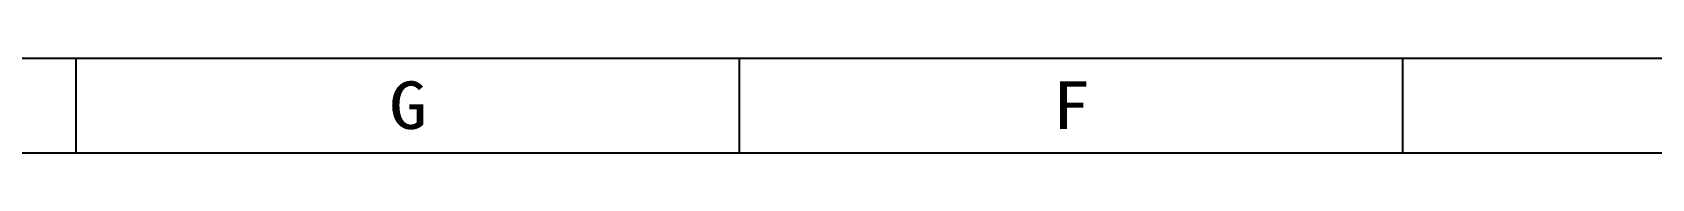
# Model space of a CAD drawing. Header units: millimetres. Extents: x -2018 to 1793, y 1393 to 1813.
# Drawn here: x 457.7 to 628.6, y 1802.7 to 1812.7 of the extents above; entities that cross this region are included whole.
import ezdxf
from ezdxf.enums import TextEntityAlignment as Align

# ---------------------------------------------------------------- set-up
doc = ezdxf.new("R2010")
doc.units = ezdxf.units.MM
doc.styles.add('TEXTSTYLE_0', font='txt', dxfattribs={"width": 0.8})

# ---------------------------------------------------------------- blocks, each defined once
blk = doc.blocks.new('SUN_6HWZ35TKK40GSGJE8VEUYAXIAKM')
at = {"color": 7, "linetype": 'Continuous'}
for p, q in [((-594, 420), (0, 420)), ((-490, 410), (-490, 420)), ((-420, 410), (-420, 420)), ((-350, 410), (-350, 420)), ((-584, 410), (-10, 410))]:
    blk.add_line(p, q, dxfattribs=at)
at = {"color": 2, "linetype": 'Continuous', "style": 'TEXTSTYLE_0'}
for s, width, p, p2 in [('G', 1.12, (-456.99, 412.53), (-452.99, 412.53)), ('F', 1.292308, (-386.99, 412.53), (-382.99, 412.53))]:
    blk.add_text(s, height=5, dxfattribs=dict(at, width=width)).set_placement(p, p2, align=Align.FIT)

msp = doc.modelspace()

# ---------------------------------------------------------------- block references
msp.add_blockref('SUN_6HWZ35TKK40GSGJE8VEUYAXIAKM', (952.371, 1392.674))

doc.saveas('drawing.dxf')
